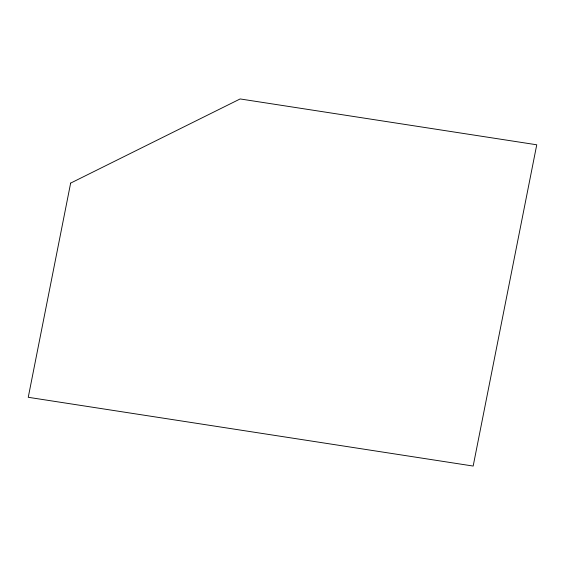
<?xml version="1.0" encoding="UTF-8"?>
<svg xmlns="http://www.w3.org/2000/svg" width="565" height="565" viewBox="0 0 565 565"><rect width="100%" height="100%" fill="white"/><g stroke="black" fill="none" stroke-linecap="round" stroke-linejoin="round"><path stroke-width="0.85" d="M70.639 183.117L28.25 397.294L473.166 466.054L536.75 144.788L240.139 98.946L70.639 183.117"/></g></svg>
